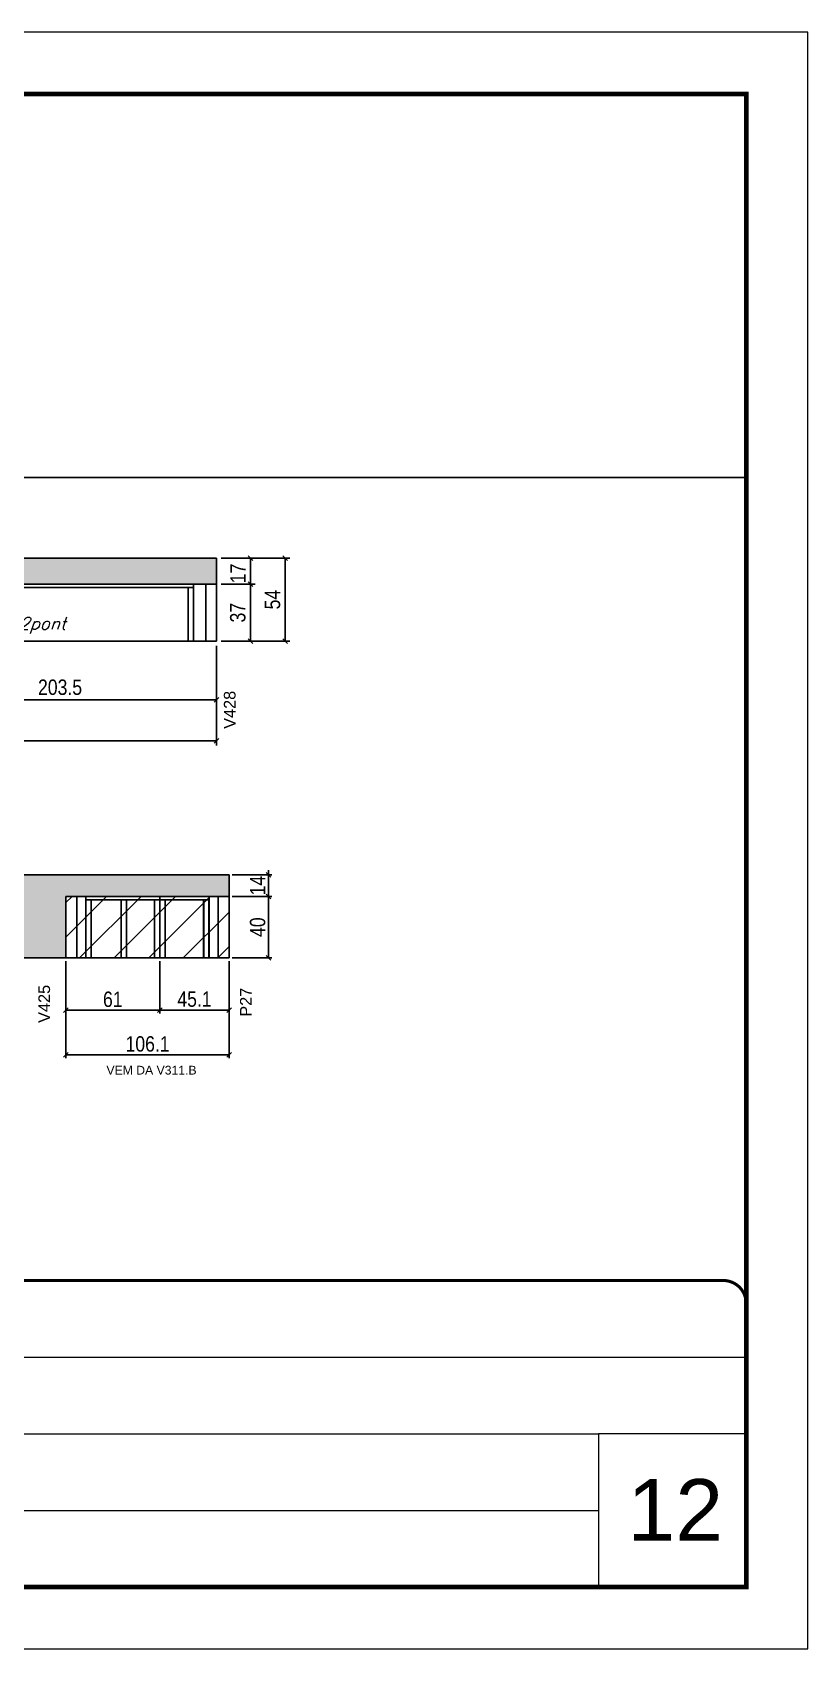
# Model space of a CAD drawing. Extents: x -3394 to 16474, y -5031 to 14397.
# Drawn here: x 10008 to 10512, y 11049 to 12099 of the extents above; entities that cross this region are included whole.
import ezdxf

# ---------------------------------------------------------------- set-up
doc = ezdxf.new("R2010")
doc.units = 0
doc.linetypes.add('CONTINUO', pattern=[0])
doc.linetypes.add('DASHED', pattern=[0.75, 0.5, -0.25])
doc.layers.get('0').update_dxf_attribs({"linetype": 'CONTINUOUS'})
doc.layers.get('Defpoints').update_dxf_attribs({"linetype": 'CONTINUOUS'})
for name, color, linetype, lineweight in [('CARIMBO', 255, 'CONTINUOUS', 9), ('Folhas', 255, 'CONTINUOUS', 9), ('REAPROVEITAMENTO', 251, 'CONTINUOUS', 9), ('SARRAFO DE PRESSAO', 251, 'DASHED', 9)]:
    doc.layers.add(name, color=color, linetype=linetype, lineweight=lineweight)
for name, color, linetype in [('COTA', 241, 'CONTINUOUS'), ('NOMENCLATURA', 7, 'CONTINUOUS'), ('Painéis', 200, 'CONTINUOUS'), ('SARR_2.2x7', 40, 'CONTINUOUS'), ('SARR_3.5x7', 81, 'CONTINUOUS'), ('texto', 7, 'CONTINUOUS')]:
    doc.layers.add(name, color=color, linetype=linetype)
doc.styles.add('ARIAL', font='arial.ttf')
doc.styles.add('COTA TECNICA', font='techl___.ttf', dxfattribs={"height": 10})
doc.styles.add('ROMANS', font='romans.shx')
doc.dimstyles.new('PAINEL', dxfattribs={"dimtxt": 10, "dimasz": 3, "dimexe": 3, "dimexo": 3, "dimgap": 3, "dimtad": 1, "dimdec": 1, "dimzin": 12, "dimdsep": 46, "dimtxsty": 'COTA TECNICA', "dimblk1": 'OBLIQUE', "dimblk2": 'OBLIQUE', "dimsah": 1, "dimcen": 0.9, "dimclrd": 4, "dimclre": 4, "dimclrt": 240, "dimadec": 1, "dimazin": 3, "dimtfac": 1, "dimtdec": 1, "dimtmove": 0, "dimatfit": 3, "dimfxl": 1, "dimtolj": 1, "dimtzin": 12, "dimarcsym": 0})

# ---------------------------------------------------------------- blocks, each defined once
blk = doc.blocks.new('9999999999')
at = {"color": 30, "linetype": 'CONTINUO'}
for p, q in [((98564.6, 34379.6), (99584, 34379.6)), ((98564.6, 34329.8), (99488, 34329.8)), ((99584, 34329.8), (99488, 34329.8)), ((99488, 34329.8), (99488, 34230.2)), ((98564.6, 34280), (99488, 34280))]:
    blk.add_line(p, q, dxfattribs=at)
at = {"color": 30, "linetype": 'CONTINUO', "const_width": 2}
blk.add_lwpolyline([(99584, 34230.2), (99584, 34414.4, 0.414214), (99569, 34429.4), (98229, 34429.4, 0.414214), (98214, 34414.4), (98214, 34245.2, 0.414214), (98229, 34230.2), (99584, 34230.2)], format="xyb", dxfattribs=at)
at = {"layer": 'Folhas'}
blk.add_lwpolyline([(98139, 34190.2), (99624, 34190.2), (99624, 35240.2), (98139, 35240.2)], close=True, dxfattribs=at)
at = {"layer": 'Folhas', "color": 30, "const_width": 3}
blk.add_lwpolyline([(98214, 34230.2), (99584, 34230.2), (99584, 35200.2), (98214, 35200.2)], close=True, dxfattribs=at)
blk = doc.blocks.new('_Oblique')
at = {"color": 0, "linetype": 'ByBlock', "lineweight": -2}
blk.add_line((-0.5, -0.5), (0.5, 0.5), dxfattribs=at)
blk = doc.blocks.new('*D375')
at = {"layer": 'COTA', "color": 4, "linetype": 'ByBlock', "lineweight": -2, "transparency": 16777216}
for p, q in [((10130.9, 11740.9), (10152.9, 11740.9)), ((10149.9, 11703.9), (10149.9, 11740.9)), ((10130.9, 11703.9), (10152.9, 11703.9))]:
    blk.add_line(p, q, dxfattribs=at)
at = {"layer": 'Defpoints', "color": 0, "linetype": 'ByBlock', "transparency": 16777216}
for p in [(10127.9, 11740.9), (10149.9, 11740.9), (10127.9, 11703.9)]:
    blk.add_point(p, dxfattribs=at)
at = {"layer": 'COTA', "color": 4, "linetype": 'ByBlock', "lineweight": -2, "transparency": 16777216, "xscale": 3, "yscale": 3, "zscale": 3}
for p, rotation in [((10149.9, 11740.9), 90), ((10149.9, 11703.9), 270)]:
    blk.add_blockref('_Oblique', p, dxfattribs=dict(at, rotation=rotation))
at = {"layer": 'COTA', "color": 240, "linetype": 'ByBlock', "transparency": 16777216, "insert": (10141.7, 11722.4), "char_height": 10, "attachment_point": 5, "rotation": 90, "style": 'COTA TECNICA'}
blk.add_mtext('\\A1;37', dxfattribs=at)
blk = doc.blocks.new('*D376')
at = {"layer": 'COTA', "color": 4, "linetype": 'ByBlock', "lineweight": -2, "transparency": 16777216}
for p, q in [((10130.9, 11757.9), (10152.9, 11757.9)), ((10149.9, 11740.9), (10149.9, 11757.9)), ((10130.9, 11740.9), (10152.9, 11740.9))]:
    blk.add_line(p, q, dxfattribs=at)
at = {"layer": 'Defpoints', "color": 0, "linetype": 'ByBlock', "transparency": 16777216}
for p in [(10127.9, 11757.9), (10149.9, 11757.9), (10127.9, 11740.9)]:
    blk.add_point(p, dxfattribs=at)
at = {"layer": 'COTA', "color": 4, "linetype": 'ByBlock', "lineweight": -2, "transparency": 16777216, "xscale": 3, "yscale": 3, "zscale": 3}
for p, rotation in [((10149.9, 11757.9), 90), ((10149.9, 11740.9), 270)]:
    blk.add_blockref('_Oblique', p, dxfattribs=dict(at, rotation=rotation))
at = {"layer": 'COTA', "color": 240, "linetype": 'ByBlock', "transparency": 16777216, "insert": (10141.8, 11747.9), "char_height": 10, "attachment_point": 5, "rotation": 90, "style": 'COTA TECNICA'}
blk.add_mtext('\\A1;17', dxfattribs=at)
blk = doc.blocks.new('*D377')
at = {"layer": 'COTA', "color": 4, "linetype": 'ByBlock', "lineweight": -2, "transparency": 16777216}
for p, q in [((10130.9, 11757.9), (10175.4, 11757.9)), ((10172.4, 11703.9), (10172.4, 11757.9)), ((10130.9, 11703.9), (10175.4, 11703.9))]:
    blk.add_line(p, q, dxfattribs=at)
at = {"layer": 'Defpoints', "color": 0, "linetype": 'ByBlock', "transparency": 16777216}
for p in [(10127.9, 11757.9), (10172.4, 11757.9), (10127.9, 11703.9)]:
    blk.add_point(p, dxfattribs=at)
at = {"layer": 'COTA', "color": 4, "linetype": 'ByBlock', "lineweight": -2, "transparency": 16777216, "xscale": 3, "yscale": 3, "zscale": 3}
for p, rotation in [((10172.4, 11757.9), 90), ((10172.4, 11703.9), 270)]:
    blk.add_blockref('_Oblique', p, dxfattribs=dict(at, rotation=rotation))
at = {"layer": 'COTA', "color": 240, "linetype": 'ByBlock', "transparency": 16777216, "insert": (10164.3, 11730.9), "char_height": 10, "attachment_point": 5, "rotation": 90, "style": 'COTA TECNICA'}
blk.add_mtext('\\A1;54', dxfattribs=at)
blk = doc.blocks.new('*D380')
at = {"layer": 'COTA', "color": 4, "linetype": 'ByBlock', "lineweight": -2, "transparency": 16777216}
for p, q in [((9482.2, 11700.9), (9482.2, 11636.2)), ((10127.9, 11700.9), (10127.9, 11636.2)), ((9482.2, 11639.2), (10127.9, 11639.2))]:
    blk.add_line(p, q, dxfattribs=at)
at = {"layer": 'Defpoints', "color": 0, "linetype": 'ByBlock', "transparency": 16777216}
for p in [(9482.2, 11703.9), (10127.9, 11703.9), (10127.9, 11639.2)]:
    blk.add_point(p, dxfattribs=at)
at = {"layer": 'COTA', "color": 4, "linetype": 'ByBlock', "lineweight": -2, "transparency": 16777216, "xscale": 3, "yscale": 3, "zscale": 3, "rotation": 180}
blk.add_blockref('_Oblique', (9482.2, 11639.2), dxfattribs=at)
at = {"layer": 'COTA', "color": 4, "linetype": 'ByBlock', "lineweight": -2, "transparency": 16777216, "xscale": 3, "yscale": 3, "zscale": 3}
blk.add_blockref('_Oblique', (10127.9, 11639.2), dxfattribs=at)
at = {"layer": 'COTA', "color": 240, "linetype": 'ByBlock', "transparency": 16777216, "insert": (9805, 11647.3), "char_height": 10, "attachment_point": 5, "style": 'COTA TECNICA'}
blk.add_mtext('\\A1;645.7', dxfattribs=at)
blk = doc.blocks.new('*D381')
at = {"layer": 'COTA', "color": 4, "linetype": 'ByBlock', "lineweight": -2, "transparency": 16777216}
for p, q in [((9924.4, 11700.9), (9924.4, 11662.7)), ((10127.9, 11688.6), (10127.9, 11662.7)), ((9924.4, 11665.7), (10127.9, 11665.7))]:
    blk.add_line(p, q, dxfattribs=at)
at = {"layer": 'Defpoints', "color": 0, "linetype": 'ByBlock', "transparency": 16777216}
for p in [(9924.4, 11703.9), (10127.9, 11691.6), (10127.9, 11665.7)]:
    blk.add_point(p, dxfattribs=at)
at = {"layer": 'COTA', "color": 4, "linetype": 'ByBlock', "lineweight": -2, "transparency": 16777216, "xscale": 3, "yscale": 3, "zscale": 3, "rotation": 180}
blk.add_blockref('_Oblique', (9924.4, 11665.7), dxfattribs=at)
at = {"layer": 'COTA', "color": 4, "linetype": 'ByBlock', "lineweight": -2, "transparency": 16777216, "xscale": 3, "yscale": 3, "zscale": 3}
blk.add_blockref('_Oblique', (10127.9, 11665.7), dxfattribs=at)
at = {"layer": 'COTA', "color": 240, "linetype": 'ByBlock', "transparency": 16777216, "insert": (10026.1, 11673.9), "char_height": 10, "attachment_point": 5, "style": 'COTA TECNICA'}
blk.add_mtext('\\A1;203.5', dxfattribs=at)
blk = doc.blocks.new('*D389')
at = {"layer": 'COTA', "color": 4, "linetype": 'Continuous', "lineweight": -2, "transparency": 16777216}
for p, q in [((10029.9, 11496.1), (10029.9, 11462.1)), ((10090.9, 11496.1), (10090.9, 11462.1)), ((10029.9, 11464.1), (10090.9, 11464.1))]:
    blk.add_line(p, q, dxfattribs=at)
at = {"layer": 'Defpoints', "color": 0, "linetype": 'Continuous', "transparency": 16777216}
for p in [(10029.9, 11498.1), (10090.9, 11498.1), (10090.9, 11464.1)]:
    blk.add_point(p, dxfattribs=at)
at = {"layer": 'COTA', "color": 4, "linetype": 'Continuous', "lineweight": -2, "transparency": 16777216, "xscale": 3, "yscale": 3, "zscale": 3, "rotation": 180}
blk.add_blockref('_Oblique', (10029.9, 11464.1), dxfattribs=at)
at = {"layer": 'COTA', "color": 4, "linetype": 'Continuous', "lineweight": -2, "transparency": 16777216, "xscale": 3, "yscale": 3, "zscale": 3}
blk.add_blockref('_Oblique', (10090.9, 11464.1), dxfattribs=at)
at = {"layer": 'COTA', "color": 240, "linetype": 'Continuous', "transparency": 16777216, "insert": (10060.4, 11471.2), "char_height": 10, "attachment_point": 5, "style": 'COTA TECNICA'}
blk.add_mtext('\\A1;61', dxfattribs=at)
blk = doc.blocks.new('*D390')
at = {"layer": 'COTA', "color": 4, "linetype": 'Continuous', "lineweight": -2, "transparency": 16777216}
for p, q in [((10138, 11538.1), (10163.7, 11538.1)), ((10161.7, 11498.1), (10161.7, 11538.1)), ((10138, 11498.1), (10163.7, 11498.1))]:
    blk.add_line(p, q, dxfattribs=at)
at = {"layer": 'Defpoints', "color": 0, "linetype": 'Continuous', "transparency": 16777216}
for p in [(10136, 11538.1), (10161.7, 11538.1), (10136, 11498.1)]:
    blk.add_point(p, dxfattribs=at)
at = {"layer": 'COTA', "color": 4, "linetype": 'Continuous', "lineweight": -2, "transparency": 16777216, "xscale": 3, "yscale": 3, "zscale": 3}
for p, rotation in [((10161.7, 11538.1), 90), ((10161.7, 11498.1), 270)]:
    blk.add_blockref('_Oblique', p, dxfattribs=dict(at, rotation=rotation))
at = {"layer": 'COTA', "color": 240, "linetype": 'Continuous', "transparency": 16777216, "insert": (10154.6, 11518.1), "char_height": 10, "attachment_point": 5, "rotation": 90, "style": 'COTA TECNICA'}
blk.add_mtext('\\A1;40', dxfattribs=at)
blk = doc.blocks.new('*D391')
at = {"layer": 'COTA', "color": 4, "linetype": 'Continuous', "lineweight": -2, "transparency": 16777216}
for p, q in [((10090.9, 11496.1), (10090.9, 11462.1)), ((10136, 11496.1), (10136, 11462.1)), ((10090.9, 11464.1), (10136, 11464.1))]:
    blk.add_line(p, q, dxfattribs=at)
at = {"layer": 'Defpoints', "color": 0, "linetype": 'Continuous', "transparency": 16777216}
for p in [(10090.9, 11498.1), (10136, 11498.1), (10136, 11464.1)]:
    blk.add_point(p, dxfattribs=at)
at = {"layer": 'COTA', "color": 4, "linetype": 'Continuous', "lineweight": -2, "transparency": 16777216, "xscale": 3, "yscale": 3, "zscale": 3, "rotation": 180}
blk.add_blockref('_Oblique', (10090.9, 11464.1), dxfattribs=at)
at = {"layer": 'COTA', "color": 4, "linetype": 'Continuous', "lineweight": -2, "transparency": 16777216, "xscale": 3, "yscale": 3, "zscale": 3}
blk.add_blockref('_Oblique', (10136, 11464.1), dxfattribs=at)
at = {"layer": 'COTA', "color": 240, "linetype": 'Continuous', "transparency": 16777216, "insert": (10113.5, 11471.3), "char_height": 10, "attachment_point": 5, "style": 'COTA TECNICA'}
blk.add_mtext('\\A1;45.1', dxfattribs=at)
blk = doc.blocks.new('*D392')
at = {"layer": 'COTA', "color": 4, "linetype": 'Continuous', "lineweight": -2, "transparency": 16777216}
for p, q in [((10029.9, 11496.1), (10029.9, 11433.1)), ((10136, 11496.1), (10136, 11433.1)), ((10029.9, 11435.1), (10136, 11435.1))]:
    blk.add_line(p, q, dxfattribs=at)
at = {"layer": 'Defpoints', "color": 0, "linetype": 'Continuous', "transparency": 16777216}
for p in [(10029.9, 11498.1), (10136, 11498.1), (10136, 11435.1)]:
    blk.add_point(p, dxfattribs=at)
at = {"layer": 'COTA', "color": 4, "linetype": 'Continuous', "lineweight": -2, "transparency": 16777216, "xscale": 3, "yscale": 3, "zscale": 3, "rotation": 180}
blk.add_blockref('_Oblique', (10029.9, 11435.1), dxfattribs=at)
at = {"layer": 'COTA', "color": 4, "linetype": 'Continuous', "lineweight": -2, "transparency": 16777216, "xscale": 3, "yscale": 3, "zscale": 3}
blk.add_blockref('_Oblique', (10136, 11435.1), dxfattribs=at)
at = {"layer": 'COTA', "color": 240, "linetype": 'Continuous', "transparency": 16777216, "insert": (10083, 11442.2), "char_height": 10, "attachment_point": 5, "style": 'COTA TECNICA'}
blk.add_mtext('\\A1;106.1', dxfattribs=at)
blk = doc.blocks.new('*D400')
at = {"layer": 'COTA', "color": 4, "linetype": 'Continuous', "lineweight": -2, "transparency": 16777216}
for p, q in [((10138, 11552.1), (10163.7, 11552.1)), ((10161.7, 11552.1), (10161.7, 11555.1)), ((10161.7, 11538.1), (10161.7, 11552.1)), ((10138, 11538.1), (10163.7, 11538.1)), ((10161.7, 11538.1), (10161.7, 11535.1))]:
    blk.add_line(p, q, dxfattribs=at)
at = {"layer": 'Defpoints', "color": 0, "linetype": 'Continuous', "transparency": 16777216}
for p in [(10136, 11552.1), (10161.7, 11552.1), (10136, 11538.1)]:
    blk.add_point(p, dxfattribs=at)
at = {"layer": 'COTA', "color": 4, "linetype": 'Continuous', "lineweight": -2, "transparency": 16777216, "xscale": 3, "yscale": 3, "zscale": 3}
for p, rotation in [((10161.7, 11552.1), 270), ((10161.7, 11538.1), 90)]:
    blk.add_blockref('_Oblique', p, dxfattribs=dict(at, rotation=rotation))
at = {"layer": 'COTA', "color": 240, "linetype": 'Continuous', "transparency": 16777216, "insert": (10154.6, 11545.1), "char_height": 10, "attachment_point": 5, "rotation": 90, "style": 'COTA TECNICA'}
blk.add_mtext('\\A1;14', dxfattribs=at)

msp = doc.modelspace()

# ---------------------------------------------------------------- hatches: boundary and pattern name
at = {"layer": 'COTA', "linetype": 'Continuous'}
h = msp.add_hatch(dxfattribs=at)
h.set_pattern_fill('AR-CONC', color=256, scale=0.05)
h.paths.add_polyline_path([(9482.18, 11757.87), (9482.18, 11740.87), (10127.88, 11740.87), (10127.88, 11757.87)])
h = msp.add_hatch(dxfattribs=at)
h.set_pattern_fill('AR-CONC', color=256, scale=0.05)
h.paths.add_polyline_path([(10002.71, 11535.11), (10002.71, 11498.11), (10029.91, 11498.11), (10029.91, 11538.11), (10136.01, 11538.11), (10136.01, 11552.11), (9482.18, 11552.11), (9482.18, 11535.11)])
at = {"layer": 'REAPROVEITAMENTO', "linetype": 'Continuous'}
h = msp.add_hatch(dxfattribs=at)
h.set_pattern_fill('ANSI31', color=256, scale=5)
h.paths.add_polyline_path([(10029.91, 11538.11), (10029.91, 11498.11), (10090.91, 11498.11), (10090.91, 11538.11)])
h = msp.add_hatch(dxfattribs=at)
h.set_pattern_fill('ANSI31', color=256, scale=5)
h.paths.add_polyline_path([(10136.01, 11498.11), (10136.01, 11538.11), (10090.91, 11538.11), (10090.91, 11498.11)])

# ---------------------------------------------------------------- linework, layer by layer
at = {"layer": 'COTA', "linetype": 'Continuous'}
for p, q in [((9102.21, 11810.29), (10472.21, 11810.29)), ((10136.01, 11552.11), (9482.18, 11552.11))]:
    msp.add_line(p, q, dxfattribs=at)
at = {"layer": 'COTA', "linetype": 'ByBlock'}
for p in [(9482.18, 11757.87), (10127.88, 11740.87)]:
    msp.add_line(p, (10127.88, 11757.87), dxfattribs=at)
at = {"layer": 'Painéis', "linetype": 'ByBlock'}
for p, q in [((9482.18, 11740.87), (10127.88, 11740.87)), ((10127.88, 11703.87), (10127.88, 11740.87)), ((9482.18, 11703.87), (10127.88, 11703.87))]:
    msp.add_line(p, q, dxfattribs=at)
at = {"layer": 'Painéis', "linetype": 'Continuous'}
for p, q in [((10136.01, 11538.11), (10136.01, 11552.11)), ((10029.91, 11538.11), (10136.01, 11538.11)), ((10029.91, 11538.11), (10029.91, 11498.11)), ((10090.91, 11538.11), (10090.91, 11498.11)), ((10136.01, 11538.11), (10136.01, 11498.11)), ((10002.71, 11498.11), (10029.91, 11498.11)), ((10029.91, 11498.11), (10136.01, 11498.11)), ((10029.91, 11498.11), (10136.01, 11498.11))]:
    msp.add_line(p, q, dxfattribs=at)
at = {"layer": 'SARR_2.2x7', "linetype": 'Continuous'}
for p, q in [((10120.88, 11703.87), (10120.88, 11740.87)), ((9924.38, 11738.67), (10112.88, 11738.67))]:
    msp.add_line(p, q, dxfattribs=at)
at = {"layer": 'SARR_2.2x7', "ltscale": 25}
for p, q in [((10036.91, 11538.11), (10036.91, 11498.11)), ((10129.01, 11538.11), (10129.01, 11498.11))]:
    msp.add_line(p, q, dxfattribs=at)
at = {"layer": 'SARR_2.2x7', "ltscale": 25, "elevation": 0}
for points in [[(10042.91, 11535.91), (10090.91, 11535.91), (10090.91, 11538.11), (10042.91, 11538.11)], [(10123.01, 11535.91), (10090.91, 11535.91), (10090.91, 11538.11), (10123.01, 11538.11)]]:
    msp.add_lwpolyline(points, close=True, dxfattribs=at)
at = {"layer": 'SARR_3.5x7'}
for p, q in [((10112.88, 11740.87), (10112.88, 11703.87)), ((10109.38, 11738.67), (10109.38, 11703.87)), ((10109.38, 11703.87), (10112.88, 11703.87))]:
    msp.add_line(p, q, dxfattribs=at)
at = {"layer": 'SARR_3.5x7', "elevation": 0}
for points in [[(10042.91, 11498.11), (10046.41, 11498.11), (10046.41, 11535.91), (10042.91, 11535.91)], [(10065.87, 11498.11), (10069.37, 11498.11), (10069.37, 11535.91), (10065.87, 11535.91)], [(10090.91, 11498.11), (10087.41, 11498.11), (10087.41, 11535.91), (10090.91, 11535.91)], [(10090.91, 11498.11), (10094.41, 11498.11), (10094.41, 11535.91), (10090.91, 11535.91)], [(10119.31, 11498.11), (10122.81, 11498.11), (10122.81, 11535.91), (10119.31, 11535.91)], [(10123.01, 11498.11), (10119.51, 11498.11), (10119.51, 11535.91), (10123.01, 11535.91)]]:
    msp.add_lwpolyline(points, close=True, dxfattribs=at)

# ---------------------------------------------------------------- block references
at = {"layer": 'SARRAFO DE PRESSAO', "color": 6, "linetype": 'ByBlock'}
msp.add_blockref('9999999999', (-89111.77, -23140.8), dxfattribs=at)

# ---------------------------------------------------------------- texts
at = {"layer": 'CARIMBO', "style": 'ARIAL'}
msp.add_text('12', height=40, dxfattribs=at).set_placement((10395.07, 11119.55))
at = {"layer": 'NOMENCLATURA', "linetype": 'Continuous', "style": 'ARIAL'}
for s, p in [('V428', (10140.18, 11646.94)), ('V425', (10019.59, 11455.92)), ('P27', (10150.67, 11459.95))]:
    msp.add_text(s, height=7.567, rotation=90, dxfattribs=at).set_placement(p)
msp.add_text('VEM DA V311.B', height=5.6753, dxfattribs=at).set_placement((10056.27, 11422.36))
at = {"layer": 'texto', "color": 2, "insert": (10001.32, 11714.09), "char_height": 8, "attachment_point": 5, "style": 'ROMANS'}
msp.add_mtext('{\\Q19;\\C256;5 1/2pont}', dxfattribs=at)

# ---------------------------------------------------------------- dimensions: what is measured, and where the dimension line sits
at = {"layer": 'COTA', "linetype": 'ByBlock'}
dim = msp.add_linear_dim(base=(10149.88, 11757.87), p1=(10127.88, 11740.87), p2=(10127.88, 11757.87), angle=90, dimstyle='PAINEL', dxfattribs=at)
dim.commit()
dim.dimension.update_dxf_attribs({"geometry": '*D376', "text_midpoint": (10149.88, 11747.87), "dimtype": 160})
for base, p2, picture, middle in [((10172.38, 11757.87), (10127.88, 11757.87), '*D377', (10164.27, 11730.87)), ((10149.88, 11740.87), (10127.88, 11740.87), '*D375', (10141.66, 11722.37))]:
    dim = msp.add_linear_dim(base=base, p1=(10127.88, 11703.87), p2=p2, angle=90, dimstyle='PAINEL', dxfattribs=at)
    dim.commit()
    dim.dimension.update_dxf_attribs({"geometry": picture, "text_midpoint": middle})
for base, p1, p2, picture, middle in [((10127.88, 11639.19), (9482.18, 11703.87), (10127.88, 11703.87), '*D380', (9805.03, 11647.3)), ((10127.88, 11665.69), (9924.38, 11703.87), (10127.88, 11691.62), '*D381', (10026.13, 11673.91))]:
    dim = msp.add_linear_dim(base=base, p1=p1, p2=p2, dimstyle='PAINEL', dxfattribs=at)
    dim.commit()
    dim.dimension.update_dxf_attribs({"geometry": picture, "text_midpoint": middle})
at = {"layer": 'COTA', "linetype": 'Continuous'}
for base, p1, p2, picture, middle in [((10161.66, 11552.11), (10136.01, 11538.11), (10136.01, 11552.11), '*D400', (10154.59, 11545.11)), ((10161.66, 11538.11), (10136.01, 11498.11), (10136.01, 11538.11), '*D390', (10154.56, 11518.11))]:
    dim = msp.add_linear_dim(base=base, p1=p1, p2=p2, angle=90, dimstyle='PAINEL', override={"dimexe": 2, "dimexo": 2, "dimgap": 2, "dimadec": 8, "dimtix": 1, "dimatfit": 2, "dimldrblk": 'Oblique'}, dxfattribs=at)
    dim.commit()
    dim.dimension.update_dxf_attribs({"geometry": picture, "text_midpoint": middle})
for base, p1, p2, picture, middle in [((10090.91, 11464.14), (10029.91, 11498.11), (10090.91, 11498.11), '*D389', (10060.41, 11471.24)), ((10136.01, 11435.12), (10029.91, 11498.11), (10136.01, 11498.11), '*D392', (10082.96, 11442.22)), ((10136.01, 11464.14), (10090.91, 11498.11), (10136.01, 11498.11), '*D391', (10113.46, 11471.25))]:
    dim = msp.add_linear_dim(base=base, p1=p1, p2=p2, dimstyle='PAINEL', override={"dimexe": 2, "dimexo": 2, "dimgap": 2, "dimadec": 8, "dimtix": 1, "dimatfit": 2, "dimldrblk": 'Oblique'}, dxfattribs=at)
    dim.commit()
    dim.dimension.update_dxf_attribs({"geometry": picture, "text_midpoint": middle})

doc.saveas('drawing.dxf')
